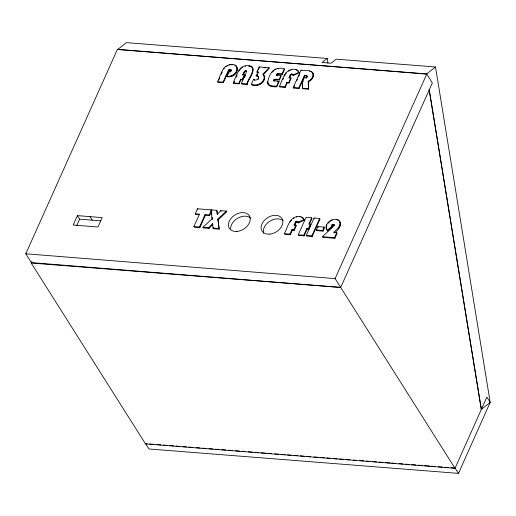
<?xml version="1.0" encoding="UTF-8"?>
<svg xmlns="http://www.w3.org/2000/svg" width="516" height="516" viewBox="0 0 516 516"><rect width="100%" height="100%" fill="white"/><g stroke="black" fill="none" stroke-linecap="round" stroke-linejoin="round"><path stroke-width="0.77" d="M252.518 67.648C254.704 73.478 248.164 78.987 247.177 84.456L246.887 83.992C246.925 80.038 259.064 66.532 248.37 65.661C238.831 64.661 236.135 76.458 233.264 82.947L233.555 83.411L239.121 83.837L240.959 79.696L240.669 79.232L238.824 83.373L239.121 83.837M326.041 227.898L326.873 229.839C323.848 224.518 330.608 218.823 335.793 219.294C344.553 220.68 338.967 230.633 334.02 233.032M251.382 84.205C257.168 87.662 267.869 80.47 263.005 74.156L269.036 67.699L269.326 68.17L263.295 74.627C268.159 80.935 257.465 88.126 251.673 84.676L251.382 84.205L253.569 79.283C255.349 81.154 258.722 79.548 258.768 77.097L257.452 75.717L256.059 75.439L258.968 72.117L256.897 71.963L259.129 66.938L269.036 67.699M304.466 75.259L306.31 75.484L307.046 76.181L306.027 77.748L304.118 77.961L302.131 82.437L302.634 88.72L308.471 89.171L308.162 81.276C311.013 79.948 313.78 76.916 312.986 73.562C310.954 69.157 304.653 71.156 300.983 70.157L293.249 87.552L293.546 88.023L299.106 88.449L304.762 75.729L304.466 75.259L298.816 87.984L299.106 88.449M308.471 89.171L308.452 81.747C311.748 80.361 315.05 76.007 312.515 72.595M226.627 76.213C231.723 77.374 237.766 73.066 236.967 67.609C238.753 73.046 232.058 77.981 226.924 76.678L226.627 76.213L228.659 71.647L230.536 71.098L230.916 69.731L229.465 69.434L228.478 70.137L223.054 82.16L223.344 82.624L228.769 70.608L230.368 69.853L231.213 70.202L231.168 71.047L230.878 70.582M326.473 229.201L327.757 230.929L331.936 227.137L331.375 226.014L331.769 225.06L332.749 224.473L334.123 224.757L333.478 226.369L322.416 236.721L322.822 237.36L334.871 238.328L337.135 233.284L336.729 232.645L333.613 232.394C336.374 229.697 341.727 226.027 339.593 221.435L339.992 222.074M276.711 75.084L280.91 75.613L281.207 76.078L279.485 79.954L279.188 79.49L275.557 79.206L274.422 79.329L273.803 79.999L273.803 80.741L278.756 81.302L279.046 81.767L276.834 86.74C272.945 87.475 265.321 85.54 268.197 80.122C269.997 71.821 275.531 66.203 284.277 68.873L284.568 69.338L282.349 74.336L277.621 74.194L276.976 74.82L277.002 75.555L276.576 74.788L277.331 73.73L278.505 73.594L282.059 73.865L282.349 74.336M268.359 84.669L267.752 81.347M331.936 227.137L332.175 225.692L333.665 225.053L334.62 225.737L334.22 225.099M273.803 80.741L274.093 81.206L274.712 79.799L279.485 79.954M223.344 82.624L217.778 82.199L217.488 81.734C220.771 76.052 221.609 66.699 229.214 64.81C231.865 64.042 235.464 64.281 236.825 67.067L235.857 65.738M218.745 80.032L219.706 77.864M221.312 74.252L222.273 72.085M226.924 76.678L228.949 72.117L228.659 71.647M233.555 83.411L234.477 81.335M236.322 77.187L237.244 75.117M246.3 70.905L246.822 71.698L246.067 71.234L244.894 71.608L242.997 75.11L242.707 74.639L244.597 71.144L246.3 70.905L246.164 72.666L241.32 83.566L241.617 84.031L247.177 84.456M244.313 74.762L244.603 75.233L242.565 79.819L242.268 79.354L244.313 74.762L242.707 74.639M244.52 77.49L245.487 75.31M258.568 72.537L257.187 72.427L257.826 70.995M258.464 69.557L259.419 67.409L259.129 66.938M279.188 79.49L280.91 75.613M276.834 86.74L276.544 86.269L278.756 81.302M282.059 73.865L284.277 68.873M285.213 87.385L284.916 86.914L286.935 82.379L287.225 82.844L285.213 87.385L279.646 86.952L279.356 86.488C282.445 80.58 283.768 71.485 291.359 69.486C293.83 68.847 297.068 69.099 298.461 71.537L297.197 70.118M282.845 79.754L283.484 78.316M293.198 75.568L292.998 74.781L291.675 74.53L290.663 75.304L289.302 78.18L289.005 77.71L290.366 74.839L291.379 74.059L292.707 74.31L293.198 75.568L299.138 72.821L298.164 71.073M290.856 77.852L291.153 78.322L289.076 82.986L288.786 82.521L290.856 77.852L289.005 77.71M293.546 88.023L294.513 85.849M296.764 80.773L297.41 79.322M298.7 76.426L299.667 74.246M303.273 80.986L302.421 82.902L302.634 88.72M327.95 63.094L327.196 58.456L126.426 42.628L117.616 49.542L426.68 73.904L432.324 82.966L340.695 287.438L31.379 262.612L25.8 253.782L117.435 49.31L426.745 74.13L335.11 278.601L455.009 468.283L486.852 397.101L490.2 402.396L458.453 473.372L148.95 448.972L145.596 443.676L147.202 443.799M455.009 468.283L145.506 443.889L31.192 263.037L31.85 261.567M77.419 215.624L73.201 225.028L97.982 227.014L102.2 217.61L77.419 215.624L79.651 219.158L100.614 220.842M76.736 225.666L79.651 219.158M199.182 214.714L195.641 214.43L195.242 213.792L197.486 208.786L216.81 210.341L217.546 214.417M199.86 227.633L199.453 227.001L205.033 214.579L205.433 215.211L199.86 227.633L194.313 227.188L193.913 226.556L199.486 214.134L195.242 213.792M211.276 211.979L209.67 215.553L209.264 214.92L211.515 209.915L211.915 210.547M290.34 234.754L289.934 234.116L291.979 229.568L292.379 230.207L290.34 234.754L284.793 234.303L284.387 233.671C287.522 227.762 288.87 218.661 296.474 216.655C299.003 215.985 302.318 216.339 303.653 218.9L302.292 217.307M298.184 222.138L297.474 221.822L296.326 222.157L294.475 225.537L294.075 224.899L295.92 221.525L297.074 221.183L297.784 221.499L298.377 222.925L304.317 220.19L303.247 218.268M295.92 225.047L296.319 225.685L294.223 230.355L293.823 229.717L295.92 225.047L294.075 224.899M304.188 235.864L303.789 235.225L306.749 228.627L307.149 229.265L304.188 235.864L298.641 235.419L298.242 234.78L306.065 217.359L311.612 217.804L312.012 218.436L309.523 223.976M311.612 217.804L308.813 224.034L310.355 224.157L310.761 224.789L308.697 229.388L307.149 229.265M308.697 229.388L308.291 228.749L310.355 224.157M306.272 235.425L314.096 218.004L319.643 218.449L320.043 219.081L312.219 236.509L306.672 236.064L306.272 235.425L311.819 235.87L312.219 236.509M311.819 235.87L319.643 218.449M316.385 229.981L317.908 226.601L324.151 227.098L324.551 227.737L323.029 231.116L316.792 230.62L316.385 229.981L322.629 230.484L323.029 231.116M322.629 230.484L324.151 227.098M334.871 238.328L334.465 237.689L336.729 232.645M284.445 76.155L285.219 74.71L284.929 74.239M256.059 75.439L256.349 75.91L257.8 74.246M212.515 223.667L212.915 224.305L209.077 228.375L203.343 227.911L202.936 227.279L208.677 227.737L212.515 223.667L213.314 228.717L219.145 229.181L218.152 219.829L226.801 211.747L226.401 211.109L220.732 210.651L217.21 214.469L216.81 210.341M219.145 229.181L217.746 219.197L226.401 211.109M202.936 227.279L212.018 218.881L211.038 209.877L211.437 210.509M331.536 226.505L327.357 230.297L327.757 230.929M327.196 58.456L322.055 62.488L331.124 63.204L336.264 59.172L435.491 66.99L490.2 402.396L481.389 409.311L429.228 89.52M426.68 73.904L435.491 66.99M292.907 75.097L298.848 72.35L299.138 72.821M298.377 222.925L297.977 222.286L303.918 219.552L304.317 220.19M263.992 67.757L265.514 67.873M304.762 75.729L306.601 75.949L307.343 76.645L306.839 75.762M277.55 81.651L279.046 81.767M286.935 82.379L288.786 82.521M240.669 79.232L242.268 79.354M287.225 82.844L289.076 82.986M240.959 79.696L242.565 79.819M217.488 81.734L223.054 82.16M233.264 82.947L238.824 83.373M241.32 83.566L246.887 83.992M276.544 86.269L270.758 85.74L268.068 84.205M279.356 86.488L284.916 86.914M293.249 87.552L298.816 87.984M302.337 88.255L308.175 88.7M31.192 263.037L340.695 287.438M149.608 443.992L154.419 444.373M156.825 444.56L160.831 444.876M163.237 445.063L167.249 445.379M169.654 445.572L173.66 445.888M176.066 446.076L180.078 446.392M182.483 446.585L186.489 446.901M188.895 447.088L192.907 447.404M196.112 447.656L200.124 447.972M202.53 448.165L206.535 448.475M208.941 448.668L212.953 448.985M215.359 449.172L219.365 449.488M221.77 449.681L225.782 449.997M228.188 450.184L232.194 450.5M235.406 450.752L239.411 451.068M241.817 451.261L245.023 451.513M248.235 451.764L252.24 452.08M254.646 452.268L258.658 452.584M261.064 452.777L265.875 453.158M267.475 453.28L271.487 453.596M274.693 453.848L278.704 454.164M281.104 454.357L285.116 454.673M287.522 454.86L291.534 455.177M293.939 455.37L297.945 455.686M300.351 455.873L304.363 456.189M306.768 456.376L310.774 456.692M313.98 456.95L317.991 457.266M320.397 457.453L324.403 457.769M326.809 457.956L330.82 458.273M333.226 458.466L337.232 458.782M339.638 458.969L343.65 459.285M346.055 459.479L350.061 459.795M353.273 460.046L356.479 460.298M359.684 460.549L363.696 460.865M366.102 461.059L370.107 461.375M372.513 461.562L376.525 461.878M378.931 462.065L382.937 462.381M385.342 462.575L390.154 462.955M391.76 463.078L395.766 463.394M398.978 463.645L402.983 463.961M405.389 464.155L409.401 464.471M411.807 464.658L415.812 464.974M418.218 465.168L422.23 465.484M424.636 465.671L429.447 466.051M431.047 466.174L435.059 466.49M438.265 466.741L442.277 467.057M444.682 467.251L448.688 467.567M451.094 467.754L455.106 468.07L458.453 473.372M205.033 214.579L209.264 214.92M205.433 215.211L209.67 215.553M306.749 228.627L308.291 228.749M291.979 229.568L293.823 229.717M292.379 230.207L294.223 230.355M284.387 233.671L289.934 234.116M298.242 234.78L303.789 235.225M322.416 236.721L334.465 237.689M193.913 226.556L199.453 227.001M212.908 228.078L218.745 228.549M25.8 253.782L335.11 278.601M248.66 66.132L250.15 66.351L249.86 65.88M256.349 75.91L258.664 76.755L258.374 76.284M297.487 70.589L295.939 69.492M301.441 217.313L302.692 217.945M252.808 68.118L251.053 66.287M236.147 66.209L234.961 65.093M312.806 73.066L311.819 71.866M338.941 220.577L339.347 221.216M339.999 222.435L340.399 223.073M338.096 219.939L338.496 220.571M340.128 223.518L340.528 224.15M337.045 219.506L337.445 220.145M339.973 224.673L340.379 225.305M339.547 225.905L339.947 226.537M338.741 227.292L339.141 227.93M331.749 220.016L332.149 220.648M334.123 224.757L334.523 225.395M333.265 224.421L333.665 225.053M330.395 220.719L330.801 221.351M332.749 224.473L333.155 225.105M332.227 224.699L332.627 225.337M331.769 225.06L332.175 225.692M329.144 221.596L329.543 222.228M331.478 225.492L331.878 226.131M331.375 226.014L331.775 226.653M328.086 222.577L328.486 223.215M326.564 224.873L326.963 225.511M326.067 226.44L326.473 227.079M314.096 218.004L314.496 218.636M317.908 226.601L318.308 227.234M299.499 216.378L299.899 217.017M296.474 216.655L296.874 217.294M297.074 221.183L297.474 221.822M296.461 221.241L296.868 221.88M295.92 221.525L296.326 222.157M293.527 217.971L293.926 218.61M295.449 222.022L295.849 222.66M295.042 222.744L295.442 223.376M290.998 220.113L291.405 220.745M290.024 221.409L290.431 222.041M220.732 210.651L221.138 211.289M217.746 219.197L218.152 219.829M212.018 218.881L212.418 219.519M197.486 208.786L197.886 209.425M208.677 227.737L209.077 228.375M89.99 216.63L92.222 220.164M312.986 73.562L313.283 74.027M313.167 74.62L313.457 75.091M310.851 71.305L311.142 71.769M313.038 75.775L313.335 76.239M309.619 70.918L309.916 71.382M312.619 77.019L312.909 77.49M311.896 78.277L312.193 78.742M310.916 79.406L311.206 79.87M309.671 80.406L309.961 80.87M306.31 75.484L306.601 75.949M306.936 76.729L307.226 77.2M305.453 75.336L305.749 75.807M306.556 77.336L306.846 77.8M306.027 77.748L306.323 78.213M308.162 81.276L308.452 81.747M300.983 70.157L301.273 70.621M291.359 69.486L291.656 69.95M289.876 70.015L290.173 70.479M291.991 74.001L292.282 74.465M291.379 74.059L291.675 74.53M290.837 74.336L291.134 74.807M288.412 70.802L288.708 71.273M290.366 74.839L290.663 75.304M289.966 75.555L290.256 76.026M285.896 72.943L286.187 73.414M278.079 68.486L278.376 68.951M278.505 73.594L278.801 74.065M275.608 69.009L275.899 69.473M277.331 73.73L277.621 74.194M274.486 69.544L274.783 70.008M276.937 73.981L277.234 74.446M276.679 74.349L276.976 74.82M276.576 74.788L276.866 75.259M273.48 70.247L273.77 70.718L272.887 71.576L272.596 71.111M271.848 72.13L272.138 72.595M275.557 79.206L275.854 79.677M274.422 79.329L274.712 79.799M274.067 79.587L274.357 80.057M273.803 79.999L274.099 80.464M273.68 80.457L273.977 80.922M270.758 85.74L271.055 86.204M263.947 75.349L264.237 75.813M263.005 74.156L263.295 74.627M264.392 76.607L264.682 77.071M269.604 85.385L269.894 85.849M267.585 82.431L267.881 82.902M268.707 84.869L268.997 85.34M264.353 77.987L264.65 78.458M267.694 83.386L267.985 83.856M263.844 79.574L264.134 80.044M263.186 80.773L263.476 81.238M256.897 71.963L257.187 72.427M262.322 81.851L262.612 82.321M251.937 66.874L252.227 67.344M257.452 75.717L257.742 76.181M252.801 68.622L253.092 69.086M258.58 78.09L258.871 78.555M261.251 82.812L261.541 83.282M252.788 69.789L253.079 70.26M258.032 78.942L258.322 79.412M252.485 71.169L252.775 71.634M259.974 83.656L260.264 84.127M258.587 84.334L258.877 84.805M254.453 79.89L254.749 80.354M257.181 84.785L257.471 85.25M245.139 65.874L245.435 66.345M253.569 79.283L253.859 79.754M255.755 85.011L256.052 85.475M245.777 70.763L246.067 71.234M254.311 85.011L254.607 85.475M245.158 70.834L245.448 71.298M242.281 67.035L242.572 67.499M244.597 71.144L244.894 71.608M252.782 84.747L253.072 85.217M244.1 71.685L244.397 72.156M241.024 67.951L241.314 68.415M243.668 72.472L243.965 72.943M239.921 69.06L240.211 69.531M238.972 70.37L239.263 70.84M237.102 68.712L237.392 69.176M236.954 69.899L237.244 70.363M232.535 64.448L232.832 64.913M236.509 71.169L236.799 71.64M230.923 64.474L231.213 64.945M235.857 72.382L236.154 72.853M235.044 73.459L235.335 73.923M229.214 64.81L229.51 65.28M234.064 74.394L234.354 74.865M230.916 69.731L231.213 70.202M231.007 70.092L231.303 70.563M227.543 65.416L227.84 65.88M230.071 69.383L230.368 69.853M230.536 71.098L230.833 71.563M229.465 69.434L229.755 69.905M232.922 75.194L233.213 75.659M228.93 69.686L229.227 70.157M230.052 71.447L230.349 71.918M226.021 66.254L226.318 66.719M228.478 70.137L228.769 70.608M229.427 71.634L229.723 72.098M231.742 75.768L232.032 76.233M230.439 76.142L230.729 76.607M223.892 68.164L224.183 68.634M229.02 76.316L229.31 76.781M227.472 76.291L227.769 76.761M236.534 66.596L237.257 68.08M297.784 221.499L297.977 222.286M429.131 89.739L481.293 409.523M211.599 212.012L211.844 214.263M212.173 217.268L212.334 218.765M213.179 227.246L213.314 228.717M230.658 228.846A11.784 8.314 -32.3 0 1 238.276 217.875A11.784 8.314 -32.3 0 1 250.757 218.3M263.624 233.284A11.784 8.314 -32.3 0 1 269.745 221.274A11.784 8.314 -32.3 0 1 283.232 220.854M269.913 234.116A11.784 8.314 -32.3 0 0 282.278 219.074A11.784 8.314 -32.3 0 0 263.728 221.061A11.784 8.314 -32.3 0 0 269.913 234.116M236.967 231.426A11.784 8.314 -32.3 0 0 249.725 216.572A11.784 8.314 -32.3 0 0 231.278 218.1A11.784 8.314 -32.3 0 0 236.967 231.426"/></g></svg>
